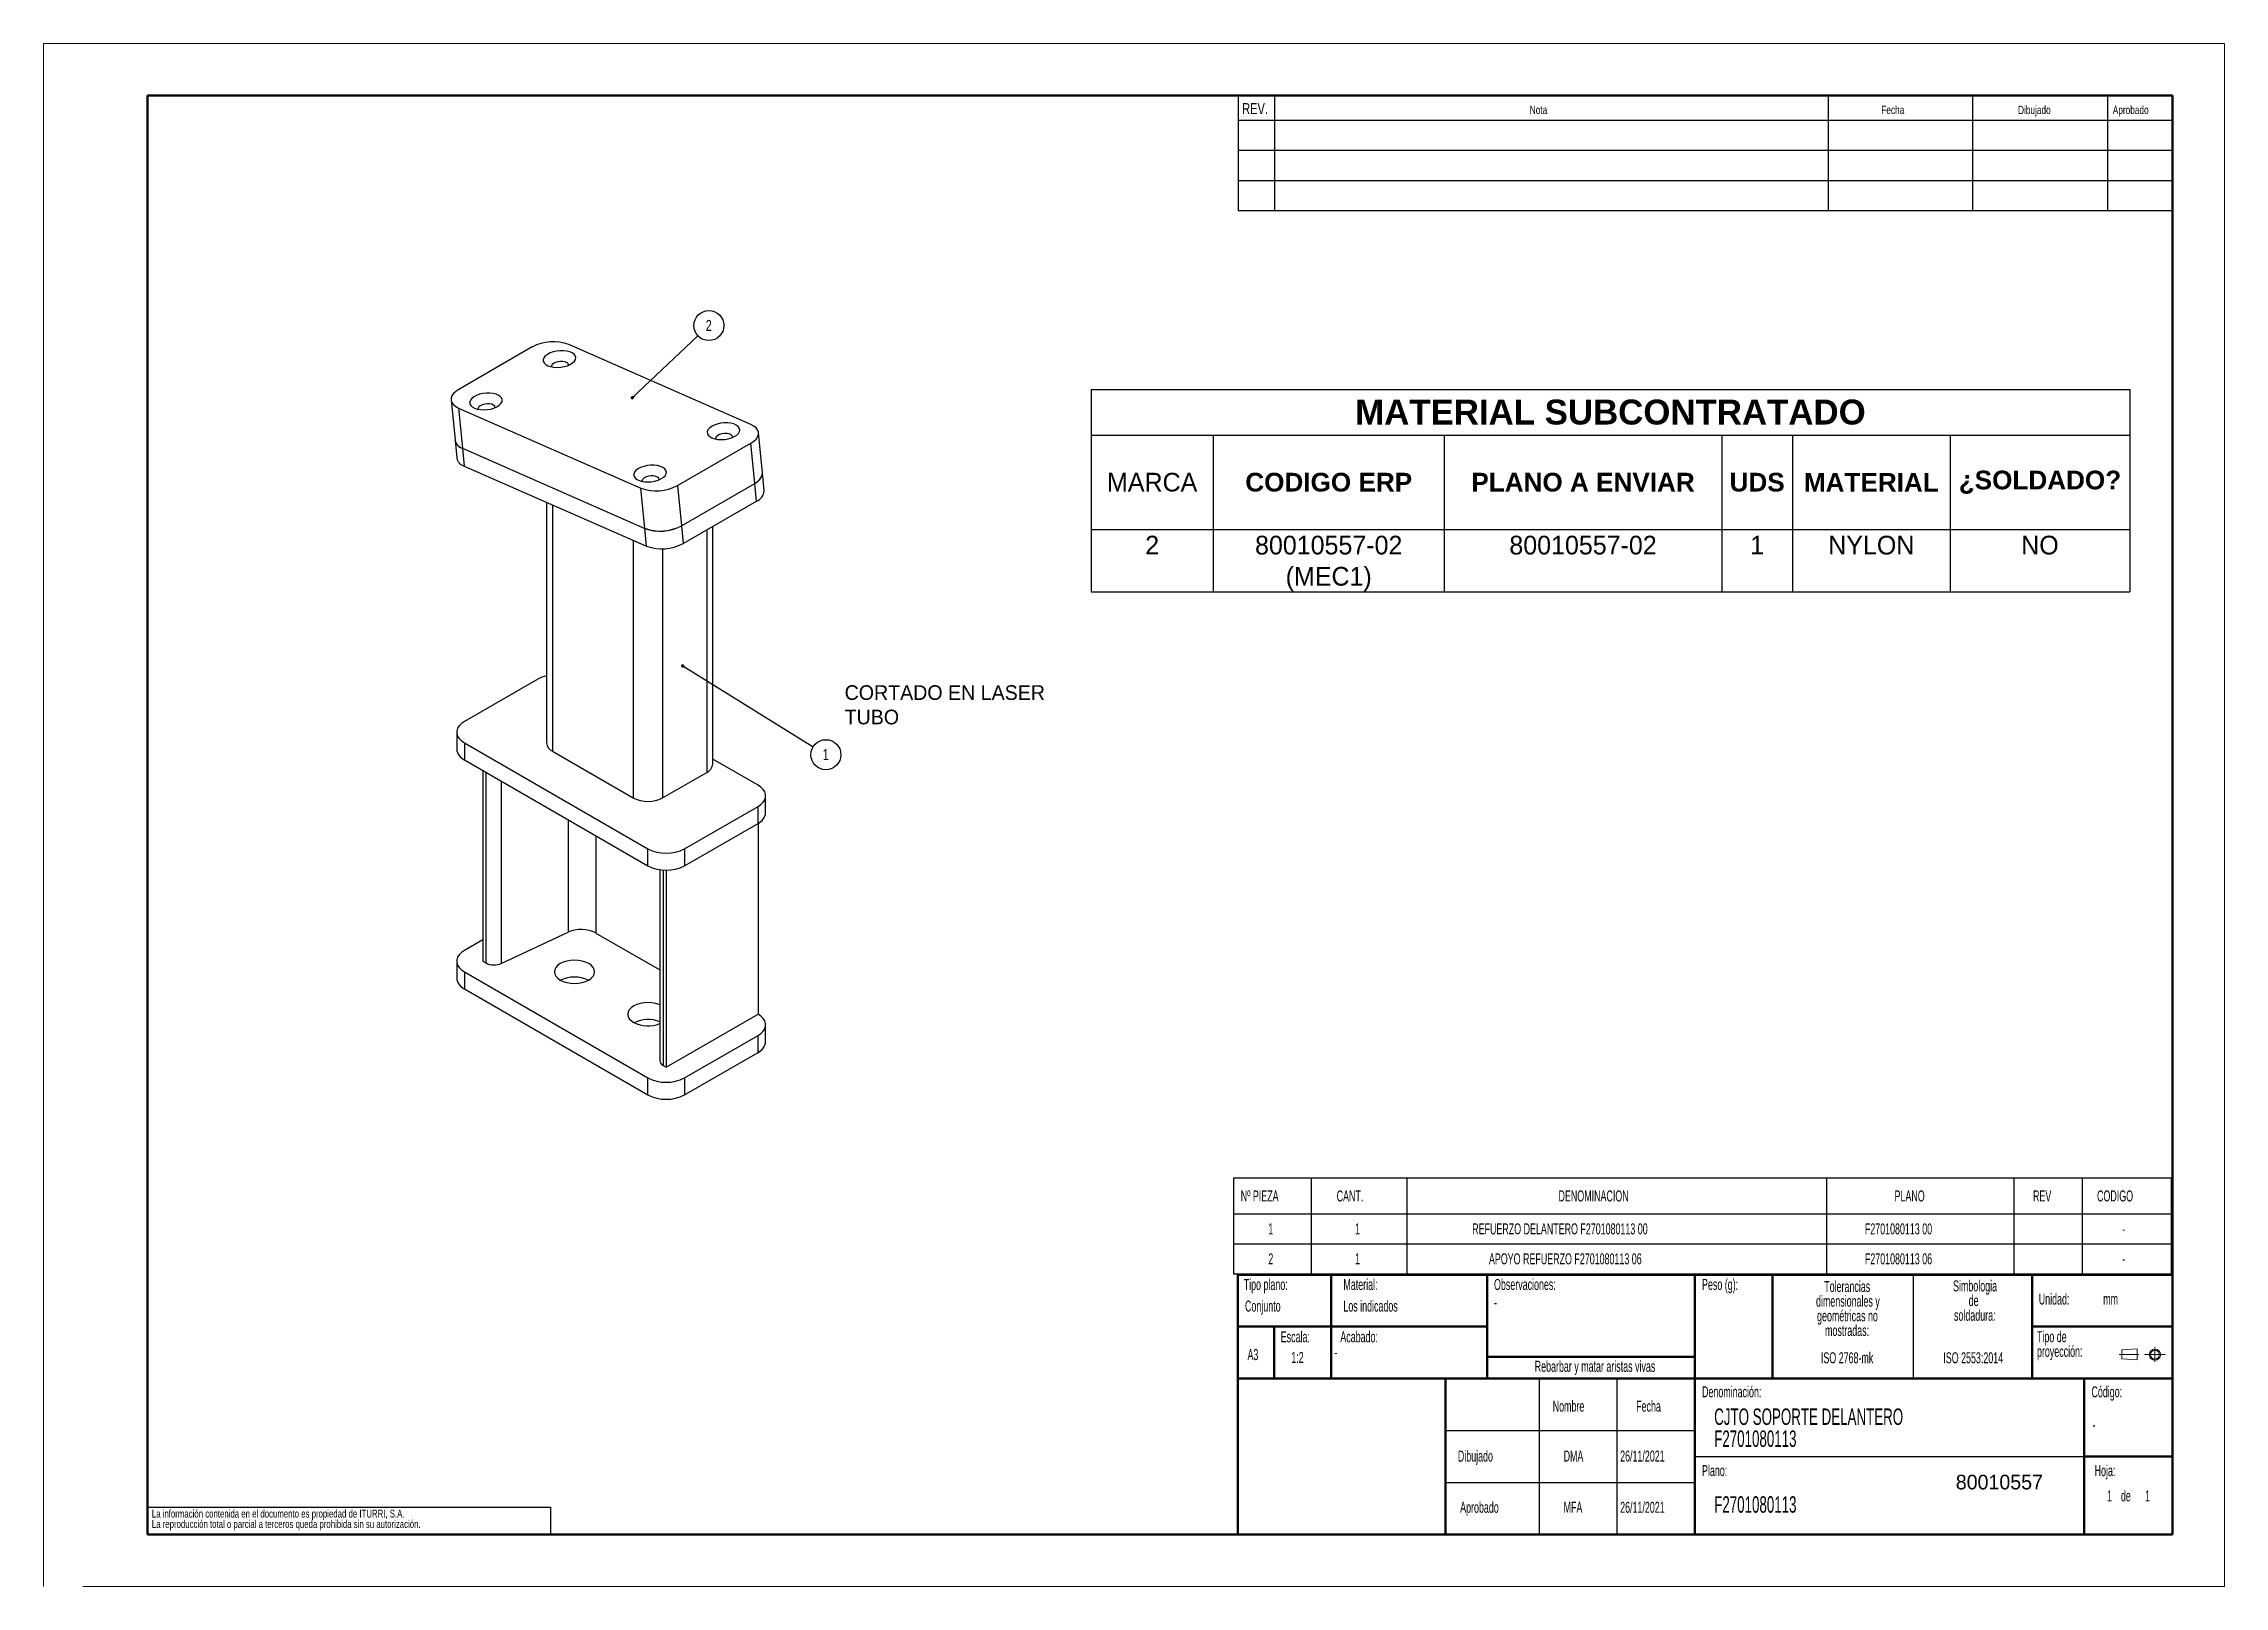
# Model space of a CAD drawing. Header units: millimetres. Extents: x 0 to 420, y 0 to 297.
import ezdxf

# ---------------------------------------------------------------- set-up
doc = ezdxf.new("R2010")
doc.units = ezdxf.units.MM
doc.linetypes.add('CENTERX2', pattern=[20.32, 12.7, -2.54, 2.54, -2.54])
doc.layers.add('FORMATO', color=7, linetype='Continuous')
doc.layers.add('SLD-0', color=179, linetype='Continuous')
doc.styles.add('SLDTEXTSTYLE0', font='TXT', dxfattribs={"width": 0.605})
doc.styles.add('SLDTEXTSTYLE1', font='TXT', dxfattribs={"width": 0.75})
doc.dimstyles.new('SLDDIMSTYLE0', dxfattribs={"dimtxt": 0.18, "dimasz": 0.651282, "dimexe": 0, "dimexo": 0.0625, "dimgap": 0, "dimtad": 0, "dimtih": 1, "dimtoh": 1, "dimdec": 0, "dimrnd": 1e-09, "dimzin": 0, "dimdsep": 46, "dimtxsty": 'Standard', "dimblk1": 'DOT', "dimblk2": 'DOT', "dimsah": 1, "dimcen": 0.09, "dimadec": 0, "dimazin": 0, "dimtfac": 0.651282, "dimtdec": 0, "dimtofl": 0, "dimtmove": 0, "dimatfit": 3, "dimldrblk": 'DOT', "dimfxl": 1, "dimfrac": 2, "dimtolj": 1, "dimtzin": 0, "dimarcsym": 0})

# ---------------------------------------------------------------- blocks, each defined once
blk = doc.blocks.new('Bloque3')
at = {"color": 7, "linetype": 'CENTERX2', "lineweight": 18}
for p, q in [((397.92, 130.06), (394.8, 130.06)), ((398.88, 130.02), (402.16, 130.02)), ((400.52, 128.85), (400.52, 131.19))]:
    blk.add_line(p, q, dxfattribs=at)
at = {"color": 7, "linetype": 'Continuous', "lineweight": 18}
for p, q in [((397.68, 130.95), (395.23, 130.77)), ((395.23, 130.77), (395.23, 129.34)), ((397.68, 130.95), (397.68, 129.16)), ((397.68, 129.16), (395.23, 129.34))]:
    blk.add_line(p, q, dxfattribs=at)
for radius in [0.892, 0.713]:
    blk.add_circle((400.52, 130.02), radius, dxfattribs=at)
blk = doc.blocks.new('SW_NOTE_0')
at = {"layer": 'SLD-0', "color": 0, "attachment_point": 2, "style": 'SLDTEXTSTYLE0'}
for s, insert, char_height in [('dimensionales y', (7.54, -0.09), 2.1167), ('Tolerancias', (7.41, 2.73), 2.1167), ('geométricas no', (7.46, -2.92), 2.1167), ('mostradas:', (7.38, -5.74), 2.117)]:
    blk.add_mtext(s, dxfattribs=dict(at, insert=insert, char_height=char_height))
blk = doc.blocks.new('SW_NOTE_0_1')
at = {"layer": 'SLD-0', "color": 0, "attachment_point": 1, "style": 'SLDTEXTSTYLE0'}
for s, insert, char_height in [('Tipo de', (0, 2.73), 2.117), ('proyección:', (0, -0.09), 2.1167)]:
    blk.add_mtext(s, dxfattribs=dict(at, insert=insert, char_height=char_height))
blk = doc.blocks.new('SW_NOTE_0_2')
at = {"layer": 'SLD-0', "color": 0, "char_height": 2.117, "attachment_point": 2, "style": 'SLDTEXTSTYLE0'}
for s, insert in [('Simbologia', (7.11, 2.73)), ('de', (6.84, -0.09)), ('soldadura:', (7.06, -2.92))]:
    blk.add_mtext(s, dxfattribs=dict(at, insert=insert))
blk = doc.blocks.new('SW_NOTE_0_3')
at = {"layer": 'SLD-0', "color": 0, "char_height": 1.5, "attachment_point": 1, "style": 'SLDTEXTSTYLE1'}
for s, insert in [('La información contenida en el documento es propiedad de ITURRI, S.A.', (0, 1.93)), ('La reproducción total o parcial a terceros queda prohibida sin su autorización.', (0, -0.07))]:
    blk.add_mtext(s, dxfattribs=dict(at, insert=insert))
blk = doc.blocks.new('SW_NOTE_0_4')
at = {"layer": 'SLD-0', "color": 0, "char_height": 3.175, "attachment_point": 1, "style": 'SLDTEXTSTYLE0'}
for s, insert in [('CJTO SOPORTE DELANTERO', (0, 4.09)), ('F2701080113', (0, -0.14))]:
    blk.add_mtext(s, dxfattribs=dict(at, insert=insert))
blk = doc.blocks.new('SW_TABLEANNOTATION_0')
at = {"layer": 'FORMATO', "color": 0}
for p, q in [((0, 0), (0, -6.9)), ((0, 0), (14.94, 0)), ((14.94, 0), (14.94, -6.9)), ((14.94, 0), (33.4, 0)), ((33.4, 0), (33.4, -6.9)), ((33.4, 0), (114.2, 0)), ((114.2, 0), (114.2, -6.9)), ((114.2, 0), (150.3, 0)), ((150.3, 0), (150.3, -6.9)), ((150.3, 0), (163.43, 0)), ((163.43, 0), (163.43, -6.9)), ((163.43, 0), (180.61, 0)), ((180.61, 0), (180.61, -6.9)), ((0, -6.9), (14.94, -6.9)), ((0, -6.9), (0, -12.67)), ((14.94, -6.9), (33.4, -6.9)), ((14.94, -6.9), (14.94, -12.67)), ((33.4, -6.9), (114.2, -6.9)), ((33.4, -6.9), (33.4, -12.67)), ((114.2, -6.9), (150.3, -6.9)), ((114.2, -6.9), (114.2, -12.67)), ((150.3, -6.9), (163.43, -6.9)), ((150.3, -6.9), (150.3, -12.67)), ((163.43, -6.9), (180.61, -6.9)), ((163.43, -6.9), (163.43, -12.67)), ((180.61, -6.9), (180.61, -12.67)), ((0, -12.67), (0, -18.45)), ((0, -12.67), (14.94, -12.67)), ((14.94, -12.67), (14.94, -18.45)), ((14.94, -12.67), (33.4, -12.67)), ((33.4, -12.67), (33.4, -18.45)), ((33.4, -12.67), (114.2, -12.67)), ((114.2, -12.67), (114.2, -18.45)), ((114.2, -12.67), (150.3, -12.67)), ((150.3, -12.67), (150.3, -18.45)), ((150.3, -12.67), (163.43, -12.67)), ((163.43, -12.67), (163.43, -18.45)), ((163.43, -12.67), (180.61, -12.67)), ((180.61, -12.67), (180.61, -18.45)), ((0, -18.45), (14.94, -18.45)), ((14.94, -18.45), (33.4, -18.45)), ((33.4, -18.45), (114.2, -18.45)), ((114.2, -18.45), (150.3, -18.45)), ((150.3, -18.45), (163.43, -18.45)), ((163.43, -18.45), (180.61, -18.45))]:
    blk.add_line(p, q, dxfattribs=at)
at = {"layer": 'FORMATO', "color": 0, "attachment_point": 1, "style": 'SLDTEXTSTYLE0'}
for s, insert, char_height in [('Nº PIEZA', (1.39, -2.4), 2.117), ('CANT.', (19.86, -2.4), 2.117), ('DENOMINACION', (62.59, -2.4), 2.1167), ('PLANO', (127.31, -2.4), 2.117), ('REV', (153.97, -2.4), 2.117), ('CODIGO', (166.3, -2.4), 2.117), ('1', (6.69, -8.74), 2.12), ('1', (23.39, -8.74), 2.12), ('REFUERZO DELANTERO F2701080113 00', (45.97, -8.74), 2.1167), ('F2701080113 00', (121.59, -8.74), 2.1167), ('-', (171.16, -8.74), 2.12), ('2', (6.69, -14.51), 2.12), ('1', (23.39, -14.51), 2.12), ('APOYO REFUERZO F2701080113 06', (49.19, -14.51), 2.1167), ('F2701080113 06', (121.59, -14.51), 2.1167), ('-', (171.16, -14.51), 2.12)]:
    blk.add_mtext(s, dxfattribs=dict(at, insert=insert, char_height=char_height))
blk = doc.blocks.new('SW_NOTE_0_5')
at = {"layer": 'FORMATO', "color": 0}
blk.add_circle((2.1, 1.98), 2.89, dxfattribs=at)
at = {"layer": 'FORMATO', "color": 0, "insert": (2.08, 3.06), "char_height": 2.12, "attachment_point": 2, "style": 'SLDTEXTSTYLE1'}
blk.add_mtext('2', dxfattribs=at)
blk = doc.blocks.new('_Dot')
at = {"color": 0, "linetype": 'ByBlock', "lineweight": -2}
blk.add_line((-0.5, 0), (-1, 0), dxfattribs=at)
at = {"color": 0, "linetype": 'ByBlock', "const_width": 0.5}
blk.add_lwpolyline([(-0.25, 0, 1), (0.25, 0, 1)], format="xyb", close=True, dxfattribs=at)
blk = doc.blocks.new('SW_NOTE_0_6')
at = {"layer": 'FORMATO', "color": 0}
blk.add_circle((2.46, -1.52), 2.89, dxfattribs=at)
at = {"layer": 'FORMATO', "color": 0, "insert": (2.43, -0.44), "char_height": 2.12, "attachment_point": 2, "style": 'SLDTEXTSTYLE1'}
blk.add_mtext('1', dxfattribs=at)
blk = doc.blocks.new('*T14')
at = {"color": 0, "linetype": 'ByBlock', "lineweight": -2, "transparency": 16777216}
for p, q in [((0, 0), (200.01, 0)), ((0, 0), (0, -38.98)), ((200.01, 0), (200.01, -38.98)), ((0, -8.8), (200.01, -8.8)), ((23.5, -8.8), (23.5, -38.98)), ((67.99, -8.8), (67.99, -38.98)), ((121.47, -8.8), (121.47, -38.98)), ((135.05, -8.8), (135.05, -38.98)), ((165.45, -8.8), (165.45, -38.98)), ((0, -26.98), (200.01, -26.98)), ((0, -38.98), (200.01, -38.98))]:
    blk.add_line(p, q, dxfattribs=at)
at = {"color": 0, "transparency": 16777216}
for s, insert, char_height, width, attachment_point in [('{\\fArial|b1|i0|c0|p34;MATERIAL SUBCONTRATADO}', (100.01, -4.4), 4.8, 197.6112, 5), ('MARCA', (11.75, -17.89), 3.6, 21.102, 5), ('{\\fArial|b1|i0|c0|p34;CODIGO ERP}', (45.75, -17.89), 3.6, 42.0924, 5), ('{\\fArial|b1|i0|c0|p34;PLANO A ENVIAR}', (94.73, -17.89), 3.6, 51.0757, 5), ('{\\fArial|b1|i0|c0|p34;UDS}', (128.26, -17.89), 3.6, 11.1776, 5), ('{\\fArial|b1|i0|c0|p34;MATERIAL}', (150.25, -17.89), 3.6, 28.0029, 5), ('{\\fArial|b1|i0|c0|p34;¿SOLDADO?}', (182.73, -17.89), 3.6, 32.1606, 5), ('2', (11.75, -28.18), 3.6, 21.102, 2), ('80010557-02 (MEC1)', (45.75, -28.18), 3.6, 42.0924, 2), ('80010557-02', (94.73, -28.18), 3.6, 51.0757, 2), ('1', (128.26, -28.18), 3.6, 11.1776, 2), ('NYLON', (150.25, -28.18), 3.6, 28.0029, 2), ('NO', (182.73, -28.18), 3.6, 32.1606, 2)]:
    blk.add_mtext(s, dxfattribs=dict(at, insert=insert, char_height=char_height, width=width, attachment_point=attachment_point))

msp = doc.modelspace()

# ---------------------------------------------------------------- linework, layer by layer
at = {"color": 7, "linetype": 'Continuous', "lineweight": 18}
for p, q in [((0, 297), (420, 297)), ((0, 297), (0, 0)), ((420, 297), (420, 0)), ((7.53, 0), (420, 0))]:
    msp.add_line(p, q, dxfattribs=at)
at = {"color": 7, "linetype": 'Continuous', "lineweight": 50}
for p, q in [((410, 287), (20, 287)), ((20, 10), (20, 287)), ((410, 10), (410, 287)), ((230, 60), (410, 60)), ((230, 60), (230, 10)), ((20, 10), (410, 10))]:
    msp.add_line(p, q, dxfattribs=at)
at = {"color": 7, "linetype": 'Continuous', "lineweight": 25}
for p, q in [((94.08, 238.6), (79.94, 230.43)), ((136.23, 223.66), (101.13, 239.09)), ((78.47, 228.4), (79.23, 220.67)), ((79.91, 226.85), (115.02, 211.42)), ((79.91, 226.85), (80.67, 219.12)), ((79.23, 220.67), (79.56, 217.24)), ((80.67, 219.12), (115.77, 203.68)), ((80.67, 219.12), (81, 215.68)), ((122.07, 211.91), (136.21, 220.08)), ((136.96, 212.35), (136.21, 220.08)), ((138.43, 214.37), (137.68, 222.11)), ((81, 215.68), (116.11, 200.25)), ((138.76, 210.94), (138.43, 214.37)), ((115.77, 203.68), (115.02, 211.42)), ((122.07, 211.91), (122.82, 204.18)), ((122.82, 204.18), (136.96, 212.35)), ((137.3, 208.91), (136.96, 212.35)), ((96.83, 208.72), (96.83, 162.41)), ((123.16, 200.75), (137.3, 208.91)), ((116.11, 200.25), (115.77, 203.68)), ((122.82, 204.18), (123.16, 200.75)), ((128.87, 158.32), (128.87, 204.04)), ((95.17, 174.65), (81.03, 166.49)), ((79.56, 164.45), (79.56, 161.18)), ((81.03, 162.41), (116.38, 142)), ((81.03, 162.41), (81.03, 159.14)), ((98, 160.77), (113.55, 151.79)), ((81.03, 159.14), (116.38, 138.73)), ((84.56, 157.1), (84.56, 120.35)), ((119.21, 151.79), (127.7, 156.69)), ((137.6, 154.24), (128.87, 159.28)), ((139.06, 148.93), (139.06, 152.2)), ((123.45, 142), (137.6, 150.16)), ((137.6, 146.89), (137.6, 150.16)), ((123.45, 138.73), (137.6, 146.89)), ((137.6, 146.89), (137.6, 110.15)), ((116.38, 138.73), (116.38, 142)), ((123.45, 142), (123.45, 138.73)), ((118.68, 137.97), (118.68, 101.19)), ((119.92, 137.88), (119.92, 99.94)), ((84.56, 124.44), (81.03, 122.39)), ((88.15, 119.93), (101, 125.94)), ((106.35, 125.78), (118.68, 118.66)), ((79.56, 120.35), (79.56, 117.09)), ((81.03, 118.31), (116.38, 97.9)), ((81.03, 118.31), (81.03, 115.05)), ((84.56, 120.35), (85.14, 120.02)), ((81.03, 115.05), (116.38, 94.64)), ((119.92, 99.94), (137.6, 110.15)), ((123.45, 97.9), (137.6, 106.07)), ((137.6, 102.8), (137.6, 106.07)), ((139.06, 104.84), (139.06, 108.11)), ((123.45, 94.64), (137.6, 102.8)), ((116.38, 94.64), (116.38, 97.9)), ((119.34, 100.28), (119.92, 99.94)), ((123.45, 97.9), (123.45, 94.64))]:
    msp.add_line(p, q, dxfattribs=at)
at = {"color": 8, "linetype": 'Continuous', "lineweight": 25}
for p, q in [((98, 208.21), (98, 160.77)), ((127.7, 203.37), (127.7, 156.69)), ((113.55, 201.37), (113.55, 151.79)), ((119.21, 199.73), (119.21, 151.79)), ((85.14, 156.77), (85.14, 120.02)), ((88.15, 155.03), (88.15, 119.93)), ((101, 147.61), (101, 125.94)), ((106.35, 144.52), (106.35, 125.78)), ((119.34, 137.9), (119.34, 100.28))]:
    msp.add_line(p, q, dxfattribs=at)
at = {"color": 7, "linetype": 'Continuous', "lineweight": 25, "flags": 128}
for points in [[(97.12, 235), (97.65, 234.82), (98.25, 234.71), (98.91, 234.67), (99.59, 234.71), (100.26, 234.82), (100.88, 235), (101.44, 235.24), (101.89, 235.53), (102.23, 235.85), (102.43, 236.2), (102.49, 236.55), (102.4, 236.88), (102.16, 237.19), (101.8, 237.46), (101.32, 237.67), (100.75, 237.81), (100.12, 237.89), (99.44, 237.88), (98.77, 237.81), (98.12, 237.66), (97.53, 237.45), (97.02, 237.18), (96.62, 236.88), (96.35, 236.54), (96.22, 236.19), (96.24, 235.85), (96.4, 235.52), (96.7, 235.24), (97.12, 235)], [(101.12, 235.09), (101.12, 235.14), (101.03, 235.38), (100.8, 235.58), (100.45, 235.74), (100.02, 235.82), (99.54, 235.83), (99.05, 235.77), (98.6, 235.64), (98.23, 235.45), (97.97, 235.22), (97.84, 234.97), (97.84, 234.77)], [(79.94, 230.43), (79.38, 230.06), (78.94, 229.64), (78.64, 229.21), (78.49, 228.76), (78.48, 228.32), (78.63, 227.89), (78.93, 227.5), (79.36, 227.15), (79.91, 226.85)], [(82.98, 226.83), (83.51, 226.65), (84.11, 226.54), (84.77, 226.51), (85.45, 226.54), (86.12, 226.66), (86.74, 226.84), (87.29, 227.08), (87.75, 227.37), (88.08, 227.69), (88.29, 228.04), (88.34, 228.38), (88.25, 228.72), (88.02, 229.03), (87.66, 229.29), (87.18, 229.5), (86.61, 229.65), (85.97, 229.72), (85.3, 229.72), (84.62, 229.64), (83.97, 229.5), (83.38, 229.29), (82.88, 229.02), (82.48, 228.71), (82.21, 228.37), (82.08, 228.03), (82.09, 227.68), (82.25, 227.36), (82.55, 227.07), (82.98, 226.83)], [(86.97, 226.93), (86.97, 226.98), (86.88, 227.22), (86.66, 227.42), (86.31, 227.57), (85.88, 227.66), (85.4, 227.67), (84.91, 227.61), (84.46, 227.48), (84.09, 227.29), (83.83, 227.06), (83.7, 226.81), (83.7, 226.61)], [(128.72, 221.11), (129.24, 220.93), (129.85, 220.82), (130.51, 220.78), (131.19, 220.82), (131.85, 220.93), (132.48, 221.11), (133.03, 221.35), (133.49, 221.64), (133.82, 221.97), (134.02, 222.31), (134.08, 222.66), (133.99, 222.99), (133.76, 223.3), (133.4, 223.57), (132.92, 223.78), (132.35, 223.92), (131.71, 224), (131.04, 224), (130.36, 223.92), (129.71, 223.77), (129.12, 223.56), (128.61, 223.29), (128.22, 222.99), (127.95, 222.65), (127.82, 222.3), (127.83, 221.96), (127.99, 221.63), (128.29, 221.35), (128.72, 221.11)], [(136.21, 220.08), (136.77, 220.46), (137.21, 220.87), (137.51, 221.31), (137.66, 221.75), (137.66, 222.19), (137.52, 222.62), (137.22, 223.01), (136.79, 223.36), (136.23, 223.66)], [(132.71, 221.2), (132.71, 221.25), (132.62, 221.49), (132.4, 221.69), (132.05, 221.85), (131.62, 221.93), (131.14, 221.94), (130.65, 221.88), (130.2, 221.75), (129.83, 221.56), (129.56, 221.33), (129.44, 221.08), (129.44, 220.88)], [(114.57, 212.94), (115.1, 212.76), (115.71, 212.65), (116.37, 212.62), (117.04, 212.66), (117.71, 212.77), (118.34, 212.95), (118.89, 213.19), (119.34, 213.48), (119.68, 213.8), (119.88, 214.15), (119.94, 214.49), (119.85, 214.83), (119.62, 215.14), (119.25, 215.4), (118.78, 215.61), (118.21, 215.76), (117.57, 215.83), (116.9, 215.83), (116.22, 215.76), (115.57, 215.61), (114.98, 215.4), (114.47, 215.13), (114.07, 214.82), (113.8, 214.49), (113.67, 214.14), (113.69, 213.79), (113.85, 213.47), (114.15, 213.18), (114.57, 212.94)], [(136.96, 212.35), (137.52, 212.72), (137.96, 213.14), (138.26, 213.57), (138.41, 214.02), (138.43, 214.37)], [(118.57, 213.04), (118.57, 213.09), (118.48, 213.33), (118.25, 213.53), (117.91, 213.68), (117.48, 213.77), (116.99, 213.78), (116.51, 213.72), (116.06, 213.59), (115.68, 213.4), (115.42, 213.17), (115.29, 212.92), (115.29, 212.72)], [(81.03, 166.49), (80.47, 166.1), (80.03, 165.67), (79.73, 165.19), (79.58, 164.7), (79.58, 164.2), (79.73, 163.7), (80.03, 163.23), (80.47, 162.79), (81.03, 162.41)], [(137.6, 150.16), (138.16, 150.55), (138.59, 150.98), (138.89, 151.45), (139.04, 151.95), (139.04, 152.45), (138.89, 152.95), (138.59, 153.42), (138.16, 153.86), (137.6, 154.24)], [(81.03, 122.39), (80.47, 122.01), (80.03, 121.57), (79.73, 121.1), (79.58, 120.61), (79.58, 120.1), (79.73, 119.61), (80.03, 119.13), (80.47, 118.7), (81.03, 118.31)], [(99.5, 116.73), (100.09, 116.45), (100.76, 116.25), (101.48, 116.12), (102.24, 116.08), (103, 116.12), (103.72, 116.25), (104.39, 116.45), (104.98, 116.73), (105.46, 117.07), (105.82, 117.46), (106.04, 117.88), (106.12, 118.31), (106.04, 118.75), (105.82, 119.17), (105.46, 119.56), (104.98, 119.89), (104.39, 120.17), (103.72, 120.38), (103, 120.51), (102.24, 120.55), (101.48, 120.51), (100.76, 120.38), (100.09, 120.17), (99.5, 119.89), (99.02, 119.56), (98.66, 119.17), (98.44, 118.75), (98.37, 118.31), (98.44, 117.88), (98.66, 117.46), (99.02, 117.07), (99.5, 116.73)], [(118.68, 111.95), (118.54, 112.01), (117.87, 112.22), (117.14, 112.34), (116.38, 112.39), (115.63, 112.34), (114.9, 112.22), (114.23, 112.01), (113.64, 111.73), (113.16, 111.39), (112.8, 111), (112.58, 110.59), (112.51, 110.15), (112.58, 109.71), (112.8, 109.29), (113.16, 108.91), (113.64, 108.57)], [(137.6, 106.07), (138.16, 106.45), (138.59, 106.89), (138.89, 107.36), (139.04, 107.86), (139.04, 108.36), (138.89, 108.85), (138.59, 109.33), (138.16, 109.76), (137.6, 110.15)]]:
    msp.add_lwpolyline(points, dxfattribs=at)
at = {"color": 7, "linetype": 'Continuous', "lineweight": 25}
for centre, radius, start, end in [((98.16, 231.03), 8.59, 69.7688, 118.3127), ((81.21, 221.06), 2.02, 191.071, 254.5275), ((81.26, 221.11), 2.08, 192.2007, 253.3977), ((81.54, 217.62), 2.02, 191.0713, 254.5274), ((136.05, 214.55), 2.38, 292.4918, 355.7981), ((117.99, 219.48), 8.59, 249.7691, 298.3126), ((136.39, 211.11), 2.38, 292.4917, 355.7982), ((118.75, 211.72), 8.57, 249.7073, 298.3745), ((118.75, 211.75), 8.59, 249.7692, 298.3126), ((119.08, 208.29), 8.57, 249.7071, 298.3746), ((98.21, 169.18), 6.26, 102.7878, 119.0863), ((82, 161.38), 2.45, 184.7822, 246.5379), ((98.83, 162.61), 2.01, 185.6948, 245.6253), ((126.87, 158.52), 2.01, 294.3747, 354.3052), ((116.38, 157.25), 6.15, 242.6097, 297.3903), ((136.56, 149.18), 2.51, 294.3332, 354.3467), ((119.92, 148.78), 7.65, 242.4805, 297.5195), ((119.92, 145.52), 7.65, 242.4805, 297.5195), ((103.51, 120.24), 6.23, 62.8332, 113.7009), ((86.74, 123.14), 3.5, 242.8332, 293.701), ((82, 117.29), 2.45, 184.7822, 246.5379), ((102.24, 111.29), 6.01, 63.8378, 116.1622), ((116.4, 113.95), 6.05, 242.8806, 292.154), ((116.4, 103.05), 6.08, 67.9125, 115.9591), ((119.8, 101.3), 1.12, 185.394, 245.9261), ((136.56, 105.09), 2.51, 294.3332, 354.3467), ((119.92, 104.69), 7.65, 242.4805, 297.5195), ((119.92, 101.42), 7.65, 242.4805, 297.5195)]:
    msp.add_arc(centre, radius, start, end, dxfattribs=at)
at = {"layer": 'FORMATO'}
for p, q in [((230.09, 287), (410, 287)), ((230.09, 287), (230.09, 264.87)), ((237.03, 287), (237.03, 264.87)), ((343.66, 287), (343.66, 264.87)), ((371.46, 287), (371.46, 264.87)), ((397.51, 287), (397.51, 264.87)), ((410, 287), (410, 264.87)), ((230.09, 282.27), (410, 282.27)), ((230.09, 276.47), (410, 276.47)), ((230.09, 270.67), (410, 270.67)), ((230.09, 264.87), (410, 264.87))]:
    msp.add_line(p, q, dxfattribs=at)
at = {"layer": 'SLD-0', "lineweight": 50}
for p, q in [((248, 60), (248, 40)), ((278, 60), (278, 40)), ((318, 60), (318, 40)), ((333, 60), (333, 40)), ((383, 60), (383, 40)), ((230, 50), (248, 50)), ((237, 50), (237, 40)), ((248, 50), (278, 50)), ((383, 50), (410, 50)), ((278, 44.16), (318, 44.16)), ((230, 40), (410, 40)), ((270, 40), (270, 10)), ((318, 40), (318, 10)), ((393, 40), (393, 10)), ((393, 25), (410, 25))]:
    msp.add_line(p, q, dxfattribs=at)
at = {"layer": 'SLD-0'}
for p, q in [((360.08, 60), (360.08, 40)), ((288, 40), (288, 10)), ((303, 40), (303, 10)), ((270, 30), (318, 30)), ((318, 25), (393, 25)), ((270, 20), (318, 20)), ((20, 15.25), (97.63, 15.25)), ((97.63, 15.25), (97.63, 10))]:
    msp.add_line(p, q, dxfattribs=at)

# ---------------------------------------------------------------- block references
msp.add_blockref('*T14', (201.75, 230.44))
at = {"color": 7, "linetype": 'Continuous', "xscale": 1.2, "yscale": 1.2, "zscale": 1.2}
msp.add_blockref('Bloque3', (-74.01, -111.41), dxfattribs=at)
at = {"layer": 'FORMATO', "color": 7}
for name, p in [('SW_NOTE_0_5', (126.02, 240.74)), ('SW_NOTE_0_6', (148.2, 161.63))]:
    msp.add_blockref(name, p, dxfattribs=at)
at = {"layer": 'FORMATO'}
msp.add_blockref('SW_TABLEANNOTATION_0', (229.17, 78.62), dxfattribs=at)
at = {"layer": 'SLD-0'}
for name, p in [('SW_NOTE_0', (339.95, 56.06)), ('SW_NOTE_0_2', (364.87, 56.17)), ('SW_NOTE_0_1', (383.91, 46.39)), ('SW_NOTE_0_4', (321.74, 30.16)), ('SW_NOTE_0_3', (20.84, 12.82))]:
    msp.add_blockref(name, p, dxfattribs=at)

# ---------------------------------------------------------------- texts
at = {"attachment_point": 1}
for s, width, insert, char_height in [('CORTADO EN LASER TUBO', 43.2832, (154.27, 173.48), 2.8222), ('80010557', 34.1045, (368.27, 21.49), 2.822)]:
    msp.add_mtext_dynamic_manual_height_columns(s, width=width, gutter_width=14.11, heights=[0], dxfattribs=dict(at, insert=insert, char_height=char_height))
at = {"layer": 'FORMATO', "attachment_point": 1, "style": 'SLDTEXTSTYLE1'}
for s, insert, char_height in [('REV.', (230.84, 285.55), 2.117), ('Nota', (286.22, 285.03), 1.587), ('Fecha', (353.93, 285.03), 1.587), ('Dibujado', (380.26, 285.03), 1.587), ('Aprobado', (398.51, 285.03), 1.587)]:
    msp.add_mtext(s, dxfattribs=dict(at, insert=insert, char_height=char_height))
at = {"layer": 'SLD-0', "style": 'SLDTEXTSTYLE0'}
for s, insert, char_height, attachment_point in [('Tipo plano:', (231.13, 59.18), 2.1167, 1), ('Material:', (250.33, 59.18), 2.117, 1), ('Observaciones:', (279.34, 59.18), 2.1167, 1), ('Peso (g):', (319.4, 59.18), 2.117, 1), ('Conjunto', (231.38, 55.02), 2.117, 1), ('Los indicados', (250.33, 55.02), 2.1167, 1), ('Unidad:', (384.25, 56.37), 2.117, 1), ('mm', (396.66, 56.37), 2.117, 1), ('-', (279.34, 55.71), 2.12, 1), ('Escala:', (238.26, 49.1), 2.117, 1), ('Acabado:', (249.74, 49.1), 2.117, 1), ('A3', (231.86, 45.67), 2.117, 1), ('1:2', (240.29, 45.13), 2.117, 1), ('-', (248.59, 46.13), 2.12, 1), ('Rebarbar y matar aristas vivas', (298.79, 43.42), 2.1167, 2), ('ISO 2768-mk', (347.34, 45.06), 2.1167, 2), ('ISO 2553:2014', (371.63, 45.06), 2.1167, 2), ('Denominación:', (319.4, 38.51), 2.1167, 1), ('Código:', (394.4, 38.51), 2.117, 1), ('Nombre', (290.64, 35.75), 2.117, 1), ('Fecha', (306.71, 35.75), 2.117, 1), ('-', (394.59, 32.19), 2.12, 1), ('Dibujado', (272.37, 26.14), 2.117, 1), ('DMA', (292.74, 26.14), 2.117, 1), ('26/11/2021', (303.63, 26.14), 2.117, 1), ('Plano:', (319.4, 23.34), 2.117, 1), ('Hoja:', (395.01, 23.34), 2.117, 1), ('F2701080113', (321.74, 17.35), 3.175, 1), ('1', (397.41, 18.47), 2.12, 1), ('1', (397.41, 18.47), 2.12, 1), ('de', (400.08, 18.47), 2.117, 1), ('de', (400.08, 18.47), 2.117, 1), ('1', (404.73, 18.47), 2.12, 1), ('1', (404.73, 18.47), 2.12, 1), ('Aprobado', (272.82, 16.28), 2.117, 1), ('MFA', (292.74, 16.28), 2.117, 1), ('26/11/2021', (303.63, 16.28), 2.117, 1)]:
    msp.add_mtext(s, dxfattribs=dict(at, insert=insert, char_height=char_height, attachment_point=attachment_point))

# ---------------------------------------------------------------- leaders
at = {"layer": 'FORMATO', "color": 7}
for points in [[(113.37, 228.83), (126.02, 240.74)], [(123.08, 177.19), (148.2, 161.63)]]:
    msp.add_leader(points, dimstyle='SLDDIMSTYLE0', dxfattribs=at)

doc.saveas('drawing.dxf')
